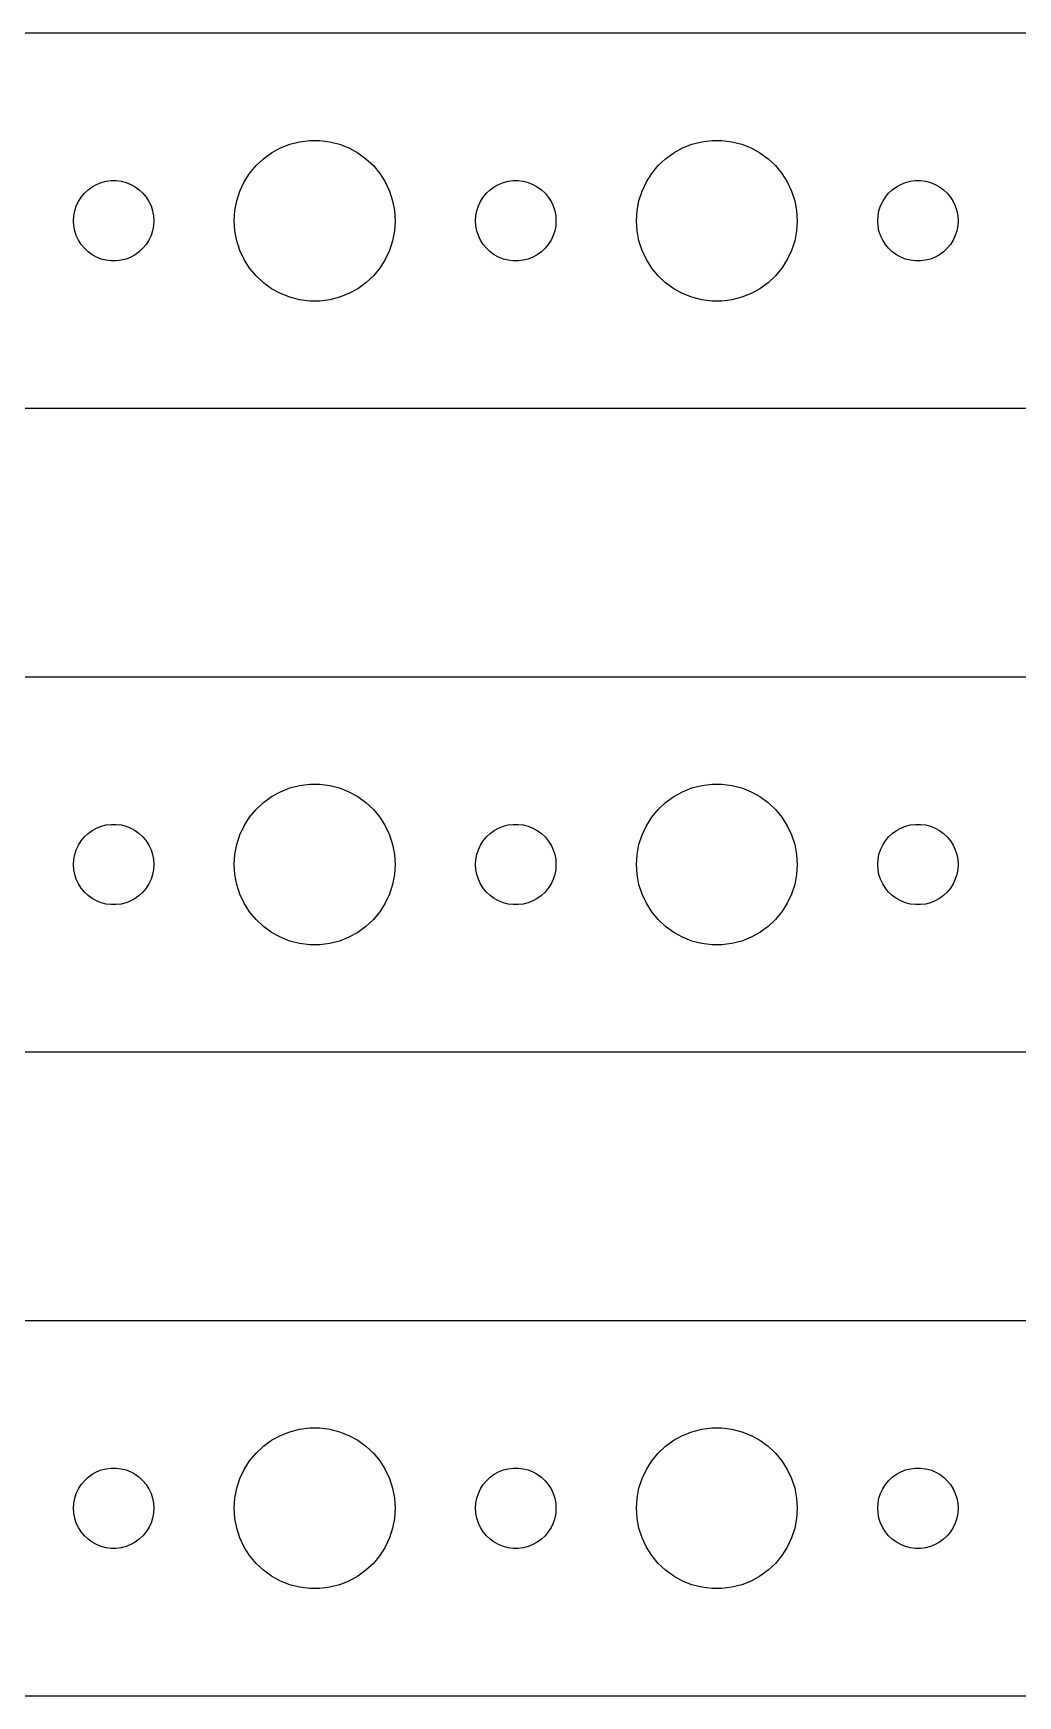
# Model space of a CAD drawing. Header units: metres. Extents: x -150 to 150, y 113 to 223.
# Drawn here: x 72 to 108.7, y 161 to 223 of the extents above; entities that cross this region are included whole.
import ezdxf

# ---------------------------------------------------------------- set-up
doc = ezdxf.new("R2010")
doc.units = ezdxf.units.M

msp = doc.modelspace()

# ---------------------------------------------------------------- linework, layer by layer
for p, q in [((144.814, 222.99), (-144.814, 222.99)), ((81.2227, 218.714), (81.573, 218.853)), ((81.573, 218.853), (81.9379, 218.947)), ((81.9379, 218.947), (82.3116, 218.994)), ((82.3116, 218.994), (82.6884, 218.994)), ((82.6884, 218.994), (83.0621, 218.947)), ((83.0621, 218.947), (83.427, 218.853)), ((83.427, 218.853), (83.7773, 218.714)), ((96.2227, 218.714), (96.573, 218.853)), ((96.573, 218.853), (96.9379, 218.947)), ((96.9379, 218.947), (97.3116, 218.994)), ((97.3116, 218.994), (97.6884, 218.994)), ((97.6884, 218.994), (98.0621, 218.947)), ((98.0621, 218.947), (98.427, 218.853)), ((98.427, 218.853), (98.7773, 218.714)), ((80.3131, 218.054), (80.5877, 218.312)), ((80.5877, 218.312), (80.8925, 218.533)), ((80.8925, 218.533), (81.2227, 218.714)), ((83.7773, 218.714), (84.1075, 218.533)), ((84.1075, 218.533), (84.4123, 218.312)), ((84.4123, 218.312), (84.6869, 218.054)), ((95.3131, 218.054), (95.5877, 218.312)), ((95.5877, 218.312), (95.8925, 218.533)), ((95.8925, 218.533), (96.2227, 218.714)), ((98.7773, 218.714), (99.1075, 218.533)), ((99.1075, 218.533), (99.4123, 218.312)), ((99.4123, 218.312), (99.6869, 218.054)), ((79.8711, 217.445), (80.073, 217.763)), ((80.073, 217.763), (80.3131, 218.054)), ((84.6869, 218.054), (84.927, 217.763)), ((84.927, 217.763), (85.1289, 217.445)), ((94.8711, 217.445), (95.073, 217.763)), ((95.073, 217.763), (95.3131, 218.054)), ((99.6869, 218.054), (99.927, 217.763)), ((99.927, 217.763), (100.129, 217.445)), ((73.7865, 216.882), (73.9065, 217.027)), ((73.9065, 217.027), (74.0439, 217.156)), ((74.0439, 217.156), (74.1963, 217.266)), ((74.1963, 217.266), (74.3613, 217.357)), ((74.3613, 217.357), (74.5365, 217.427)), ((74.5365, 217.427), (74.7189, 217.473)), ((74.7189, 217.473), (74.9058, 217.497)), ((74.9058, 217.497), (75.0942, 217.497)), ((75.0942, 217.497), (75.2811, 217.473)), ((75.2811, 217.473), (75.4635, 217.427)), ((75.4635, 217.427), (75.6387, 217.357)), ((75.6387, 217.357), (75.8037, 217.266)), ((75.8037, 217.266), (75.9561, 217.156)), ((75.9561, 217.156), (76.0934, 217.027)), ((76.0934, 217.027), (76.2135, 216.882)), ((79.5943, 216.746), (79.7107, 217.104)), ((79.7107, 217.104), (79.8711, 217.445)), ((85.1289, 217.445), (85.2893, 217.104)), ((85.2893, 217.104), (85.4057, 216.746)), ((88.7865, 216.882), (88.9065, 217.027)), ((88.9065, 217.027), (89.0439, 217.156)), ((89.0439, 217.156), (89.1963, 217.266)), ((89.1963, 217.266), (89.3613, 217.357)), ((89.3613, 217.357), (89.5365, 217.427)), ((89.5365, 217.427), (89.7189, 217.473)), ((89.7189, 217.473), (89.9058, 217.497)), ((89.9058, 217.497), (90.0942, 217.497)), ((90.0942, 217.497), (90.2811, 217.473)), ((90.2811, 217.473), (90.4635, 217.427)), ((90.4635, 217.427), (90.6387, 217.357)), ((90.6387, 217.357), (90.8037, 217.266)), ((90.8037, 217.266), (90.9561, 217.156)), ((90.9561, 217.156), (91.0934, 217.027)), ((91.0934, 217.027), (91.2135, 216.882)), ((94.5943, 216.746), (94.7107, 217.104)), ((94.7107, 217.104), (94.8711, 217.445)), ((100.129, 217.445), (100.289, 217.104)), ((100.289, 217.104), (100.406, 216.746)), ((103.786, 216.882), (103.907, 217.027)), ((103.907, 217.027), (104.044, 217.156)), ((104.044, 217.156), (104.196, 217.266)), ((104.196, 217.266), (104.361, 217.357)), ((104.361, 217.357), (104.536, 217.427)), ((104.536, 217.427), (104.719, 217.473)), ((104.719, 217.473), (104.906, 217.497)), ((104.906, 217.497), (105.094, 217.497)), ((105.094, 217.497), (105.281, 217.473)), ((105.281, 217.473), (105.464, 217.427)), ((105.464, 217.427), (105.639, 217.357)), ((105.639, 217.357), (105.804, 217.266)), ((105.804, 217.266), (105.956, 217.156)), ((105.956, 217.156), (106.093, 217.027)), ((106.093, 217.027), (106.214, 216.882)), ((73.5118, 216.188), (73.5471, 216.373)), ((73.5471, 216.373), (73.6053, 216.552)), ((73.6053, 216.552), (73.6855, 216.723)), ((73.6855, 216.723), (73.7865, 216.882)), ((76.2135, 216.882), (76.3145, 216.723)), ((76.3145, 216.723), (76.3947, 216.552)), ((76.3947, 216.552), (76.4529, 216.373)), ((76.4529, 216.373), (76.4882, 216.188)), ((79.5, 216), (79.5237, 216.376)), ((79.5237, 216.376), (79.5943, 216.746)), ((85.4057, 216.746), (85.4763, 216.376)), ((85.4763, 216.376), (85.5, 216)), ((88.5118, 216.188), (88.5471, 216.373)), ((88.5471, 216.373), (88.6053, 216.552)), ((88.6053, 216.552), (88.6855, 216.723)), ((88.6855, 216.723), (88.7865, 216.882)), ((91.2135, 216.882), (91.3145, 216.723)), ((91.3145, 216.723), (91.3947, 216.552)), ((91.3947, 216.552), (91.4529, 216.373)), ((91.4529, 216.373), (91.4882, 216.188)), ((94.5, 216), (94.5237, 216.376)), ((94.5237, 216.376), (94.5943, 216.746)), ((100.406, 216.746), (100.476, 216.376)), ((100.476, 216.376), (100.5, 216)), ((103.512, 216.188), (103.547, 216.373)), ((103.547, 216.373), (103.605, 216.552)), ((103.605, 216.552), (103.686, 216.723)), ((103.686, 216.723), (103.786, 216.882)), ((106.214, 216.882), (106.314, 216.723)), ((106.314, 216.723), (106.395, 216.552)), ((106.395, 216.552), (106.453, 216.373)), ((106.453, 216.373), (106.488, 216.188)), ((73.5, 216), (73.5118, 216.188)), ((73.5118, 215.812), (73.5, 216)), ((73.5471, 215.627), (73.5118, 215.812)), ((76.4882, 215.812), (76.4529, 215.627)), ((76.4882, 216.188), (76.5, 216)), ((76.5, 216), (76.4882, 215.812)), ((79.5237, 215.624), (79.5, 216)), ((85.5, 216), (85.4763, 215.624)), ((88.5, 216), (88.5118, 216.188)), ((88.5118, 215.812), (88.5, 216)), ((88.5471, 215.627), (88.5118, 215.812)), ((91.4882, 215.812), (91.4529, 215.627)), ((91.4882, 216.188), (91.5, 216)), ((91.5, 216), (91.4882, 215.812)), ((94.5237, 215.624), (94.5, 216)), ((100.5, 216), (100.476, 215.624)), ((103.5, 216), (103.512, 216.188)), ((103.512, 215.812), (103.5, 216)), ((103.547, 215.627), (103.512, 215.812)), ((106.488, 215.812), (106.453, 215.627)), ((106.488, 216.188), (106.5, 216)), ((106.5, 216), (106.488, 215.812)), ((73.6053, 215.448), (73.5471, 215.627)), ((73.6855, 215.277), (73.6053, 215.448)), ((73.7865, 215.118), (73.6855, 215.277)), ((73.9065, 214.973), (73.7865, 215.118)), ((76.2135, 215.118), (76.0934, 214.973)), ((76.3145, 215.277), (76.2135, 215.118)), ((76.3947, 215.448), (76.3145, 215.277)), ((76.4529, 215.627), (76.3947, 215.448)), ((79.5943, 215.254), (79.5237, 215.624)), ((79.7107, 214.896), (79.5943, 215.254)), ((85.4057, 215.254), (85.2893, 214.896)), ((85.4763, 215.624), (85.4057, 215.254)), ((88.6053, 215.448), (88.5471, 215.627)), ((88.6855, 215.277), (88.6053, 215.448)), ((88.7865, 215.118), (88.6855, 215.277)), ((88.9065, 214.973), (88.7865, 215.118)), ((91.2135, 215.118), (91.0934, 214.973)), ((91.3145, 215.277), (91.2135, 215.118)), ((91.3947, 215.448), (91.3145, 215.277)), ((91.4529, 215.627), (91.3947, 215.448)), ((94.5943, 215.254), (94.5237, 215.624)), ((94.7107, 214.896), (94.5943, 215.254)), ((100.406, 215.254), (100.289, 214.896)), ((100.476, 215.624), (100.406, 215.254)), ((103.605, 215.448), (103.547, 215.627)), ((103.686, 215.277), (103.605, 215.448)), ((103.786, 215.118), (103.686, 215.277)), ((103.907, 214.973), (103.786, 215.118)), ((106.214, 215.118), (106.093, 214.973)), ((106.314, 215.277), (106.214, 215.118)), ((106.395, 215.448), (106.314, 215.277)), ((106.453, 215.627), (106.395, 215.448)), ((74.0439, 214.844), (73.9065, 214.973)), ((74.1963, 214.734), (74.0439, 214.844)), ((74.3613, 214.643), (74.1963, 214.734)), ((74.5365, 214.573), (74.3613, 214.643)), ((74.7189, 214.527), (74.5365, 214.573)), ((74.9058, 214.503), (74.7189, 214.527)), ((75.0942, 214.503), (74.9058, 214.503)), ((75.2811, 214.527), (75.0942, 214.503)), ((75.4635, 214.573), (75.2811, 214.527)), ((75.6387, 214.643), (75.4635, 214.573)), ((75.8037, 214.734), (75.6387, 214.643)), ((75.9561, 214.844), (75.8037, 214.734)), ((76.0934, 214.973), (75.9561, 214.844)), ((79.8711, 214.555), (79.7107, 214.896)), ((80.073, 214.237), (79.8711, 214.555)), ((85.1289, 214.555), (84.927, 214.237)), ((85.2893, 214.896), (85.1289, 214.555)), ((89.0439, 214.844), (88.9065, 214.973)), ((89.1963, 214.734), (89.0439, 214.844)), ((89.3613, 214.643), (89.1963, 214.734)), ((89.5365, 214.573), (89.3613, 214.643)), ((89.7189, 214.527), (89.5365, 214.573)), ((89.9058, 214.503), (89.7189, 214.527)), ((90.0942, 214.503), (89.9058, 214.503)), ((90.2811, 214.527), (90.0942, 214.503)), ((90.4635, 214.573), (90.2811, 214.527)), ((90.6387, 214.643), (90.4635, 214.573)), ((90.8037, 214.734), (90.6387, 214.643)), ((90.9561, 214.844), (90.8037, 214.734)), ((91.0934, 214.973), (90.9561, 214.844)), ((94.8711, 214.555), (94.7107, 214.896)), ((95.073, 214.237), (94.8711, 214.555)), ((100.129, 214.555), (99.927, 214.237)), ((100.289, 214.896), (100.129, 214.555)), ((104.044, 214.844), (103.907, 214.973)), ((104.196, 214.734), (104.044, 214.844)), ((104.361, 214.643), (104.196, 214.734)), ((104.536, 214.573), (104.361, 214.643)), ((104.719, 214.527), (104.536, 214.573)), ((104.906, 214.503), (104.719, 214.527)), ((105.094, 214.503), (104.906, 214.503)), ((105.281, 214.527), (105.094, 214.503)), ((105.464, 214.573), (105.281, 214.527)), ((105.639, 214.643), (105.464, 214.573)), ((105.804, 214.734), (105.639, 214.643)), ((105.956, 214.844), (105.804, 214.734)), ((106.093, 214.973), (105.956, 214.844)), ((80.3131, 213.946), (80.073, 214.237)), ((80.5877, 213.688), (80.3131, 213.946)), ((84.6869, 213.946), (84.4123, 213.688)), ((84.927, 214.237), (84.6869, 213.946)), ((95.3131, 213.946), (95.073, 214.237)), ((95.5877, 213.688), (95.3131, 213.946)), ((99.6869, 213.946), (99.4123, 213.688)), ((99.927, 214.237), (99.6869, 213.946)), ((80.8925, 213.467), (80.5877, 213.688)), ((81.2227, 213.286), (80.8925, 213.467)), ((81.573, 213.147), (81.2227, 213.286)), ((83.7773, 213.286), (83.427, 213.147)), ((84.1075, 213.467), (83.7773, 213.286)), ((84.4123, 213.688), (84.1075, 213.467)), ((95.8925, 213.467), (95.5877, 213.688)), ((96.2227, 213.286), (95.8925, 213.467)), ((96.573, 213.147), (96.2227, 213.286)), ((98.7773, 213.286), (98.427, 213.147)), ((99.1075, 213.467), (98.7773, 213.286)), ((99.4123, 213.688), (99.1075, 213.467)), ((81.9379, 213.053), (81.573, 213.147)), ((82.3116, 213.006), (81.9379, 213.053)), ((82.6884, 213.006), (82.3116, 213.006)), ((83.0621, 213.053), (82.6884, 213.006)), ((83.427, 213.147), (83.0621, 213.053)), ((96.9379, 213.053), (96.573, 213.147)), ((97.3116, 213.006), (96.9379, 213.053)), ((97.6884, 213.006), (97.3116, 213.006)), ((98.0621, 213.053), (97.6884, 213.006)), ((98.427, 213.147), (98.0621, 213.053)), ((-144.814, 209.01), (144.814, 209.01)), ((144.814, 198.99), (-144.814, 198.99)), ((80.8925, 194.533), (81.2227, 194.714)), ((81.2227, 194.714), (81.573, 194.853)), ((81.573, 194.853), (81.9379, 194.947)), ((81.9379, 194.947), (82.3116, 194.994)), ((82.3116, 194.994), (82.6884, 194.994)), ((82.6884, 194.994), (83.0621, 194.947)), ((83.0621, 194.947), (83.427, 194.853)), ((83.427, 194.853), (83.7773, 194.714)), ((83.7773, 194.714), (84.1075, 194.533)), ((95.8925, 194.533), (96.2227, 194.714)), ((96.2227, 194.714), (96.573, 194.853)), ((96.573, 194.853), (96.9379, 194.947)), ((96.9379, 194.947), (97.3116, 194.994)), ((97.3116, 194.994), (97.6884, 194.994)), ((97.6884, 194.994), (98.0621, 194.947)), ((98.0621, 194.947), (98.427, 194.853)), ((98.427, 194.853), (98.7773, 194.714)), ((98.7773, 194.714), (99.1075, 194.533)), ((80.073, 193.763), (80.3131, 194.054)), ((80.3131, 194.054), (80.5877, 194.312)), ((80.5877, 194.312), (80.8925, 194.533)), ((84.1075, 194.533), (84.4123, 194.312)), ((84.4123, 194.312), (84.6869, 194.054)), ((84.6869, 194.054), (84.927, 193.763)), ((95.073, 193.763), (95.3131, 194.054)), ((95.3131, 194.054), (95.5877, 194.312)), ((95.5877, 194.312), (95.8925, 194.533)), ((99.1075, 194.533), (99.4123, 194.312)), ((99.4123, 194.312), (99.6869, 194.054)), ((99.6869, 194.054), (99.927, 193.763)), ((74.3613, 193.357), (74.5365, 193.427)), ((74.5365, 193.427), (74.7189, 193.473)), ((74.7189, 193.473), (74.9058, 193.497)), ((74.9058, 193.497), (75.0942, 193.497)), ((75.0942, 193.497), (75.2811, 193.473)), ((75.2811, 193.473), (75.4635, 193.427)), ((75.4635, 193.427), (75.6387, 193.357)), ((79.7107, 193.104), (79.8711, 193.445)), ((79.8711, 193.445), (80.073, 193.763)), ((84.927, 193.763), (85.1289, 193.445)), ((85.1289, 193.445), (85.2893, 193.104)), ((89.3613, 193.357), (89.5365, 193.427)), ((89.5365, 193.427), (89.7189, 193.473)), ((89.7189, 193.473), (89.9058, 193.497)), ((89.9058, 193.497), (90.0942, 193.497)), ((90.0942, 193.497), (90.2811, 193.473)), ((90.2811, 193.473), (90.4635, 193.427)), ((90.4635, 193.427), (90.6387, 193.357)), ((94.7107, 193.104), (94.8711, 193.445)), ((94.8711, 193.445), (95.073, 193.763)), ((99.927, 193.763), (100.129, 193.445)), ((100.129, 193.445), (100.289, 193.104)), ((104.361, 193.357), (104.536, 193.427)), ((104.536, 193.427), (104.719, 193.473)), ((104.719, 193.473), (104.906, 193.497)), ((104.906, 193.497), (105.094, 193.497)), ((105.094, 193.497), (105.281, 193.473)), ((105.281, 193.473), (105.464, 193.427)), ((105.464, 193.427), (105.639, 193.357)), ((73.6855, 192.723), (73.7865, 192.882)), ((73.7865, 192.882), (73.9065, 193.027)), ((73.9065, 193.027), (74.0439, 193.156)), ((74.0439, 193.156), (74.1963, 193.266)), ((74.1963, 193.266), (74.3613, 193.357)), ((75.6387, 193.357), (75.8037, 193.266)), ((75.8037, 193.266), (75.9561, 193.156)), ((75.9561, 193.156), (76.0934, 193.027)), ((76.0934, 193.027), (76.2135, 192.882)), ((76.2135, 192.882), (76.3145, 192.723)), ((79.5943, 192.746), (79.7107, 193.104)), ((85.2893, 193.104), (85.4057, 192.746)), ((88.6855, 192.723), (88.7865, 192.882)), ((88.7865, 192.882), (88.9065, 193.027)), ((88.9065, 193.027), (89.0439, 193.156)), ((89.0439, 193.156), (89.1963, 193.266)), ((89.1963, 193.266), (89.3613, 193.357)), ((90.6387, 193.357), (90.8037, 193.266)), ((90.8037, 193.266), (90.9561, 193.156)), ((90.9561, 193.156), (91.0934, 193.027)), ((91.0934, 193.027), (91.2135, 192.882)), ((91.2135, 192.882), (91.3145, 192.723)), ((94.5943, 192.746), (94.7107, 193.104)), ((100.289, 193.104), (100.406, 192.746)), ((103.686, 192.723), (103.786, 192.882)), ((103.786, 192.882), (103.907, 193.027)), ((103.907, 193.027), (104.044, 193.156)), ((104.044, 193.156), (104.196, 193.266)), ((104.196, 193.266), (104.361, 193.357)), ((105.639, 193.357), (105.804, 193.266)), ((105.804, 193.266), (105.956, 193.156)), ((105.956, 193.156), (106.093, 193.027)), ((106.093, 193.027), (106.214, 192.882)), ((106.214, 192.882), (106.314, 192.723)), ((73.5, 192), (73.5118, 192.188)), ((73.5118, 192.188), (73.5471, 192.373)), ((73.5471, 192.373), (73.6053, 192.552)), ((73.6053, 192.552), (73.6855, 192.723)), ((76.3145, 192.723), (76.3947, 192.552)), ((76.3947, 192.552), (76.4529, 192.373)), ((76.4529, 192.373), (76.4882, 192.188)), ((76.4882, 192.188), (76.5, 192)), ((79.5, 192), (79.5237, 192.376)), ((79.5237, 192.376), (79.5943, 192.746)), ((85.4057, 192.746), (85.4763, 192.376)), ((85.4763, 192.376), (85.5, 192)), ((88.5, 192), (88.5118, 192.188)), ((88.5118, 192.188), (88.5471, 192.373)), ((88.5471, 192.373), (88.6053, 192.552)), ((88.6053, 192.552), (88.6855, 192.723)), ((91.3145, 192.723), (91.3947, 192.552)), ((91.3947, 192.552), (91.4529, 192.373)), ((91.4529, 192.373), (91.4882, 192.188)), ((91.4882, 192.188), (91.5, 192)), ((94.5, 192), (94.5237, 192.376)), ((94.5237, 192.376), (94.5943, 192.746)), ((100.406, 192.746), (100.476, 192.376)), ((100.476, 192.376), (100.5, 192)), ((103.5, 192), (103.512, 192.188)), ((103.512, 192.188), (103.547, 192.373)), ((103.547, 192.373), (103.605, 192.552)), ((103.605, 192.552), (103.686, 192.723)), ((106.314, 192.723), (106.395, 192.552)), ((106.395, 192.552), (106.453, 192.373)), ((106.453, 192.373), (106.488, 192.188)), ((106.488, 192.188), (106.5, 192)), ((73.5118, 191.812), (73.5, 192)), ((73.5471, 191.627), (73.5118, 191.812)), ((73.6053, 191.448), (73.5471, 191.627)), ((76.4529, 191.627), (76.3947, 191.448)), ((76.4882, 191.812), (76.4529, 191.627)), ((76.5, 192), (76.4882, 191.812)), ((79.5237, 191.624), (79.5, 192)), ((79.5943, 191.254), (79.5237, 191.624)), ((85.4763, 191.624), (85.4057, 191.254)), ((85.5, 192), (85.4763, 191.624)), ((88.5118, 191.812), (88.5, 192)), ((88.5471, 191.627), (88.5118, 191.812)), ((88.6053, 191.448), (88.5471, 191.627)), ((91.4529, 191.627), (91.3947, 191.448)), ((91.4882, 191.812), (91.4529, 191.627)), ((91.5, 192), (91.4882, 191.812)), ((94.5237, 191.624), (94.5, 192)), ((94.5943, 191.254), (94.5237, 191.624)), ((100.476, 191.624), (100.406, 191.254)), ((100.5, 192), (100.476, 191.624)), ((103.512, 191.812), (103.5, 192)), ((103.547, 191.627), (103.512, 191.812)), ((103.605, 191.448), (103.547, 191.627)), ((106.453, 191.627), (106.395, 191.448)), ((106.488, 191.812), (106.453, 191.627)), ((106.5, 192), (106.488, 191.812)), ((73.6855, 191.277), (73.6053, 191.448)), ((73.7865, 191.118), (73.6855, 191.277)), ((73.9065, 190.973), (73.7865, 191.118)), ((74.0439, 190.844), (73.9065, 190.973)), ((76.0934, 190.973), (75.9561, 190.844)), ((76.2135, 191.118), (76.0934, 190.973)), ((76.3145, 191.277), (76.2135, 191.118)), ((76.3947, 191.448), (76.3145, 191.277)), ((79.7107, 190.896), (79.5943, 191.254)), ((85.4057, 191.254), (85.2893, 190.896)), ((88.6855, 191.277), (88.6053, 191.448)), ((88.7865, 191.118), (88.6855, 191.277)), ((88.9065, 190.973), (88.7865, 191.118)), ((89.0439, 190.844), (88.9065, 190.973)), ((91.0934, 190.973), (90.9561, 190.844)), ((91.2135, 191.118), (91.0934, 190.973)), ((91.3145, 191.277), (91.2135, 191.118)), ((91.3947, 191.448), (91.3145, 191.277)), ((94.7107, 190.896), (94.5943, 191.254)), ((100.406, 191.254), (100.289, 190.896)), ((103.686, 191.277), (103.605, 191.448)), ((103.786, 191.118), (103.686, 191.277)), ((103.907, 190.973), (103.786, 191.118)), ((104.044, 190.844), (103.907, 190.973)), ((106.093, 190.973), (105.956, 190.844)), ((106.214, 191.118), (106.093, 190.973)), ((106.314, 191.277), (106.214, 191.118)), ((106.395, 191.448), (106.314, 191.277)), ((74.1963, 190.734), (74.0439, 190.844)), ((74.3613, 190.643), (74.1963, 190.734)), ((74.5365, 190.573), (74.3613, 190.643)), ((74.7189, 190.527), (74.5365, 190.573)), ((74.9058, 190.503), (74.7189, 190.527)), ((75.0942, 190.503), (74.9058, 190.503)), ((75.2811, 190.527), (75.0942, 190.503)), ((75.4635, 190.573), (75.2811, 190.527)), ((75.6387, 190.643), (75.4635, 190.573)), ((75.8037, 190.734), (75.6387, 190.643)), ((75.9561, 190.844), (75.8037, 190.734)), ((79.8711, 190.555), (79.7107, 190.896)), ((80.073, 190.237), (79.8711, 190.555)), ((85.1289, 190.555), (84.927, 190.237)), ((85.2893, 190.896), (85.1289, 190.555)), ((89.1963, 190.734), (89.0439, 190.844)), ((89.3613, 190.643), (89.1963, 190.734)), ((89.5365, 190.573), (89.3613, 190.643)), ((89.7189, 190.527), (89.5365, 190.573)), ((89.9058, 190.503), (89.7189, 190.527)), ((90.0942, 190.503), (89.9058, 190.503)), ((90.2811, 190.527), (90.0942, 190.503)), ((90.4635, 190.573), (90.2811, 190.527)), ((90.6387, 190.643), (90.4635, 190.573)), ((90.8037, 190.734), (90.6387, 190.643)), ((90.9561, 190.844), (90.8037, 190.734)), ((94.8711, 190.555), (94.7107, 190.896)), ((95.073, 190.237), (94.8711, 190.555)), ((100.129, 190.555), (99.927, 190.237)), ((100.289, 190.896), (100.129, 190.555)), ((104.196, 190.734), (104.044, 190.844)), ((104.361, 190.643), (104.196, 190.734)), ((104.536, 190.573), (104.361, 190.643)), ((104.719, 190.527), (104.536, 190.573)), ((104.906, 190.503), (104.719, 190.527)), ((105.094, 190.503), (104.906, 190.503)), ((105.281, 190.527), (105.094, 190.503)), ((105.464, 190.573), (105.281, 190.527)), ((105.639, 190.643), (105.464, 190.573)), ((105.804, 190.734), (105.639, 190.643)), ((105.956, 190.844), (105.804, 190.734)), ((80.3131, 189.946), (80.073, 190.237)), ((80.5877, 189.688), (80.3131, 189.946)), ((80.8925, 189.467), (80.5877, 189.688)), ((84.4123, 189.688), (84.1075, 189.467)), ((84.6869, 189.946), (84.4123, 189.688)), ((84.927, 190.237), (84.6869, 189.946)), ((95.3131, 189.946), (95.073, 190.237)), ((95.5877, 189.688), (95.3131, 189.946)), ((95.8925, 189.467), (95.5877, 189.688)), ((99.4123, 189.688), (99.1075, 189.467)), ((99.6869, 189.946), (99.4123, 189.688)), ((99.927, 190.237), (99.6869, 189.946)), ((81.2227, 189.286), (80.8925, 189.467)), ((81.573, 189.147), (81.2227, 189.286)), ((81.9379, 189.053), (81.573, 189.147)), ((82.3116, 189.006), (81.9379, 189.053)), ((83.0621, 189.053), (82.6884, 189.006)), ((83.427, 189.147), (83.0621, 189.053)), ((83.7773, 189.286), (83.427, 189.147)), ((84.1075, 189.467), (83.7773, 189.286)), ((96.2227, 189.286), (95.8925, 189.467)), ((96.573, 189.147), (96.2227, 189.286)), ((96.9379, 189.053), (96.573, 189.147)), ((97.3116, 189.006), (96.9379, 189.053)), ((98.0621, 189.053), (97.6884, 189.006)), ((98.427, 189.147), (98.0621, 189.053)), ((98.7773, 189.286), (98.427, 189.147)), ((99.1075, 189.467), (98.7773, 189.286)), ((82.6884, 189.006), (82.3116, 189.006)), ((97.6884, 189.006), (97.3116, 189.006)), ((-144.814, 185.01), (144.814, 185.01)), ((144.814, 174.99), (-144.814, 174.99)), ((80.5877, 170.312), (80.8925, 170.533)), ((80.8925, 170.533), (81.2227, 170.714)), ((81.2227, 170.714), (81.573, 170.853)), ((81.573, 170.853), (81.9379, 170.947)), ((81.9379, 170.947), (82.3116, 170.994)), ((82.3116, 170.994), (82.6884, 170.994)), ((82.6884, 170.994), (83.0621, 170.947)), ((83.0621, 170.947), (83.427, 170.853)), ((83.427, 170.853), (83.7773, 170.714)), ((83.7773, 170.714), (84.1075, 170.533)), ((84.1075, 170.533), (84.4123, 170.312)), ((95.5877, 170.312), (95.8925, 170.533)), ((95.8925, 170.533), (96.2227, 170.714)), ((96.2227, 170.714), (96.573, 170.853)), ((96.573, 170.853), (96.9379, 170.947)), ((96.9379, 170.947), (97.3116, 170.994)), ((97.3116, 170.994), (97.6884, 170.994)), ((97.6884, 170.994), (98.0621, 170.947)), ((98.0621, 170.947), (98.427, 170.853)), ((98.427, 170.853), (98.7773, 170.714)), ((98.7773, 170.714), (99.1075, 170.533)), ((99.1075, 170.533), (99.4123, 170.312)), ((80.073, 169.763), (80.3131, 170.054)), ((80.3131, 170.054), (80.5877, 170.312)), ((84.4123, 170.312), (84.6869, 170.054)), ((84.6869, 170.054), (84.927, 169.763)), ((95.073, 169.763), (95.3131, 170.054)), ((95.3131, 170.054), (95.5877, 170.312)), ((99.4123, 170.312), (99.6869, 170.054)), ((99.6869, 170.054), (99.927, 169.763)), ((74.0439, 169.156), (74.1963, 169.266)), ((74.1963, 169.266), (74.3613, 169.357)), ((74.3613, 169.357), (74.5365, 169.427)), ((74.5365, 169.427), (74.7189, 169.473)), ((74.7189, 169.473), (74.9058, 169.497)), ((74.9058, 169.497), (75.0942, 169.497)), ((75.0942, 169.497), (75.2811, 169.473)), ((75.2811, 169.473), (75.4635, 169.427)), ((75.4635, 169.427), (75.6387, 169.357)), ((75.6387, 169.357), (75.8037, 169.266)), ((75.8037, 169.266), (75.9561, 169.156)), ((79.7107, 169.104), (79.8711, 169.445)), ((79.8711, 169.445), (80.073, 169.763)), ((84.927, 169.763), (85.1289, 169.445)), ((85.1289, 169.445), (85.2893, 169.104)), ((89.0439, 169.156), (89.1963, 169.266)), ((89.1963, 169.266), (89.3613, 169.357)), ((89.3613, 169.357), (89.5365, 169.427)), ((89.5365, 169.427), (89.7189, 169.473)), ((89.7189, 169.473), (89.9058, 169.497)), ((89.9058, 169.497), (90.0942, 169.497)), ((90.0942, 169.497), (90.2811, 169.473)), ((90.2811, 169.473), (90.4635, 169.427)), ((90.4635, 169.427), (90.6387, 169.357)), ((90.6387, 169.357), (90.8037, 169.266)), ((90.8037, 169.266), (90.9561, 169.156)), ((94.7107, 169.104), (94.8711, 169.445)), ((94.8711, 169.445), (95.073, 169.763)), ((99.927, 169.763), (100.129, 169.445)), ((100.129, 169.445), (100.289, 169.104)), ((104.044, 169.156), (104.196, 169.266)), ((104.196, 169.266), (104.361, 169.357)), ((104.361, 169.357), (104.536, 169.427)), ((104.536, 169.427), (104.719, 169.473)), ((104.719, 169.473), (104.906, 169.497)), ((104.906, 169.497), (105.094, 169.497)), ((105.094, 169.497), (105.281, 169.473)), ((105.281, 169.473), (105.464, 169.427)), ((105.464, 169.427), (105.639, 169.357)), ((105.639, 169.357), (105.804, 169.266)), ((105.804, 169.266), (105.956, 169.156)), ((73.6053, 168.552), (73.6855, 168.723)), ((73.6855, 168.723), (73.7865, 168.882)), ((73.7865, 168.882), (73.9065, 169.027)), ((73.9065, 169.027), (74.0439, 169.156)), ((75.9561, 169.156), (76.0934, 169.027)), ((76.0934, 169.027), (76.2135, 168.882)), ((76.2135, 168.882), (76.3145, 168.723)), ((76.3145, 168.723), (76.3947, 168.552)), ((79.5237, 168.376), (79.5943, 168.746)), ((79.5943, 168.746), (79.7107, 169.104)), ((85.2893, 169.104), (85.4057, 168.746)), ((85.4057, 168.746), (85.4763, 168.376)), ((88.6053, 168.552), (88.6855, 168.723)), ((88.6855, 168.723), (88.7865, 168.882)), ((88.7865, 168.882), (88.9065, 169.027)), ((88.9065, 169.027), (89.0439, 169.156)), ((90.9561, 169.156), (91.0934, 169.027)), ((91.0934, 169.027), (91.2135, 168.882)), ((91.2135, 168.882), (91.3145, 168.723)), ((91.3145, 168.723), (91.3947, 168.552)), ((94.5237, 168.376), (94.5943, 168.746)), ((94.5943, 168.746), (94.7107, 169.104)), ((100.289, 169.104), (100.406, 168.746)), ((100.406, 168.746), (100.476, 168.376)), ((103.605, 168.552), (103.686, 168.723)), ((103.686, 168.723), (103.786, 168.882)), ((103.786, 168.882), (103.907, 169.027)), ((103.907, 169.027), (104.044, 169.156)), ((105.956, 169.156), (106.093, 169.027)), ((106.093, 169.027), (106.214, 168.882)), ((106.214, 168.882), (106.314, 168.723)), ((106.314, 168.723), (106.395, 168.552)), ((73.5, 168), (73.5118, 168.188)), ((73.5118, 167.812), (73.5, 168)), ((73.5118, 168.188), (73.5471, 168.373)), ((73.5471, 168.373), (73.6053, 168.552)), ((76.3947, 168.552), (76.4529, 168.373)), ((76.4529, 168.373), (76.4882, 168.188)), ((76.4882, 168.188), (76.5, 168)), ((76.5, 168), (76.4882, 167.812)), ((79.5, 168), (79.5237, 168.376)), ((79.5237, 167.624), (79.5, 168)), ((85.4763, 168.376), (85.5, 168)), ((85.5, 168), (85.4763, 167.624)), ((88.5, 168), (88.5118, 168.188)), ((88.5118, 167.812), (88.5, 168)), ((88.5118, 168.188), (88.5471, 168.373)), ((88.5471, 168.373), (88.6053, 168.552)), ((91.3947, 168.552), (91.4529, 168.373)), ((91.4529, 168.373), (91.4882, 168.188)), ((91.4882, 168.188), (91.5, 168)), ((91.5, 168), (91.4882, 167.812)), ((94.5, 168), (94.5237, 168.376)), ((94.5237, 167.624), (94.5, 168)), ((100.476, 168.376), (100.5, 168)), ((100.5, 168), (100.476, 167.624)), ((103.5, 168), (103.512, 168.188)), ((103.512, 167.812), (103.5, 168)), ((103.512, 168.188), (103.547, 168.373)), ((103.547, 168.373), (103.605, 168.552)), ((106.395, 168.552), (106.453, 168.373)), ((106.453, 168.373), (106.488, 168.188)), ((106.488, 168.188), (106.5, 168)), ((106.5, 168), (106.488, 167.812)), ((73.5471, 167.627), (73.5118, 167.812)), ((73.6053, 167.448), (73.5471, 167.627)), ((73.6855, 167.277), (73.6053, 167.448)), ((76.3947, 167.448), (76.3145, 167.277)), ((76.4529, 167.627), (76.3947, 167.448)), ((76.4882, 167.812), (76.4529, 167.627)), ((79.5943, 167.254), (79.5237, 167.624)), ((85.4763, 167.624), (85.4057, 167.254)), ((88.5471, 167.627), (88.5118, 167.812)), ((88.6053, 167.448), (88.5471, 167.627)), ((88.6855, 167.277), (88.6053, 167.448)), ((91.3947, 167.448), (91.3145, 167.277)), ((91.4529, 167.627), (91.3947, 167.448)), ((91.4882, 167.812), (91.4529, 167.627)), ((94.5943, 167.254), (94.5237, 167.624)), ((100.476, 167.624), (100.406, 167.254)), ((103.547, 167.627), (103.512, 167.812)), ((103.605, 167.448), (103.547, 167.627)), ((103.686, 167.277), (103.605, 167.448)), ((106.395, 167.448), (106.314, 167.277)), ((106.453, 167.627), (106.395, 167.448)), ((106.488, 167.812), (106.453, 167.627)), ((73.7865, 167.118), (73.6855, 167.277)), ((73.9065, 166.973), (73.7865, 167.118)), ((74.0439, 166.844), (73.9065, 166.973)), ((74.1963, 166.734), (74.0439, 166.844)), ((74.3613, 166.643), (74.1963, 166.734)), ((75.8037, 166.734), (75.6387, 166.643)), ((75.9561, 166.844), (75.8037, 166.734)), ((76.0934, 166.973), (75.9561, 166.844)), ((76.2135, 167.118), (76.0934, 166.973)), ((76.3145, 167.277), (76.2135, 167.118)), ((79.7107, 166.896), (79.5943, 167.254)), ((79.8711, 166.555), (79.7107, 166.896)), ((85.2893, 166.896), (85.1289, 166.555)), ((85.4057, 167.254), (85.2893, 166.896)), ((88.7865, 167.118), (88.6855, 167.277)), ((88.9065, 166.973), (88.7865, 167.118)), ((89.0439, 166.844), (88.9065, 166.973)), ((89.1963, 166.734), (89.0439, 166.844)), ((89.3613, 166.643), (89.1963, 166.734)), ((90.8037, 166.734), (90.6387, 166.643)), ((90.9561, 166.844), (90.8037, 166.734)), ((91.0934, 166.973), (90.9561, 166.844)), ((91.2135, 167.118), (91.0934, 166.973)), ((91.3145, 167.277), (91.2135, 167.118)), ((94.7107, 166.896), (94.5943, 167.254)), ((94.8711, 166.555), (94.7107, 166.896)), ((100.289, 166.896), (100.129, 166.555)), ((100.406, 167.254), (100.289, 166.896)), ((103.786, 167.118), (103.686, 167.277)), ((103.907, 166.973), (103.786, 167.118)), ((104.044, 166.844), (103.907, 166.973)), ((104.196, 166.734), (104.044, 166.844)), ((104.361, 166.643), (104.196, 166.734)), ((105.804, 166.734), (105.639, 166.643)), ((105.956, 166.844), (105.804, 166.734)), ((106.093, 166.973), (105.956, 166.844)), ((106.214, 167.118), (106.093, 166.973)), ((106.314, 167.277), (106.214, 167.118)), ((74.5365, 166.573), (74.3613, 166.643)), ((74.7189, 166.527), (74.5365, 166.573)), ((74.9058, 166.503), (74.7189, 166.527)), ((75.0942, 166.503), (74.9058, 166.503)), ((75.2811, 166.527), (75.0942, 166.503)), ((75.4635, 166.573), (75.2811, 166.527)), ((75.6387, 166.643), (75.4635, 166.573)), ((80.073, 166.237), (79.8711, 166.555)), ((80.3131, 165.946), (80.073, 166.237)), ((84.927, 166.237), (84.6869, 165.946)), ((85.1289, 166.555), (84.927, 166.237)), ((89.5365, 166.573), (89.3613, 166.643)), ((89.7189, 166.527), (89.5365, 166.573)), ((89.9058, 166.503), (89.7189, 166.527)), ((90.0942, 166.503), (89.9058, 166.503)), ((90.2811, 166.527), (90.0942, 166.503)), ((90.4635, 166.573), (90.2811, 166.527)), ((90.6387, 166.643), (90.4635, 166.573)), ((95.073, 166.237), (94.8711, 166.555)), ((95.3131, 165.946), (95.073, 166.237)), ((99.927, 166.237), (99.6869, 165.946)), ((100.129, 166.555), (99.927, 166.237)), ((104.536, 166.573), (104.361, 166.643)), ((104.719, 166.527), (104.536, 166.573)), ((104.906, 166.503), (104.719, 166.527)), ((105.094, 166.503), (104.906, 166.503)), ((105.281, 166.527), (105.094, 166.503)), ((105.464, 166.573), (105.281, 166.527)), ((105.639, 166.643), (105.464, 166.573)), ((80.5877, 165.688), (80.3131, 165.946)), ((80.8925, 165.467), (80.5877, 165.688)), ((84.4123, 165.688), (84.1075, 165.467)), ((84.6869, 165.946), (84.4123, 165.688)), ((95.5877, 165.688), (95.3131, 165.946)), ((95.8925, 165.467), (95.5877, 165.688)), ((99.4123, 165.688), (99.1075, 165.467)), ((99.6869, 165.946), (99.4123, 165.688)), ((81.2227, 165.286), (80.8925, 165.467)), ((81.573, 165.147), (81.2227, 165.286)), ((81.9379, 165.053), (81.573, 165.147)), ((82.3116, 165.006), (81.9379, 165.053)), ((82.6884, 165.006), (82.3116, 165.006)), ((83.0621, 165.053), (82.6884, 165.006)), ((83.427, 165.147), (83.0621, 165.053)), ((83.7773, 165.286), (83.427, 165.147)), ((84.1075, 165.467), (83.7773, 165.286)), ((96.2227, 165.286), (95.8925, 165.467)), ((96.573, 165.147), (96.2227, 165.286)), ((96.9379, 165.053), (96.573, 165.147)), ((97.3116, 165.006), (96.9379, 165.053)), ((97.6884, 165.006), (97.3116, 165.006)), ((98.0621, 165.053), (97.6884, 165.006)), ((98.427, 165.147), (98.0621, 165.053)), ((98.7773, 165.286), (98.427, 165.147)), ((99.1075, 165.467), (98.7773, 165.286)), ((-144.814, 161.01), (144.814, 161.01))]:
    msp.add_line(p, q)

doc.saveas('drawing.dxf')
